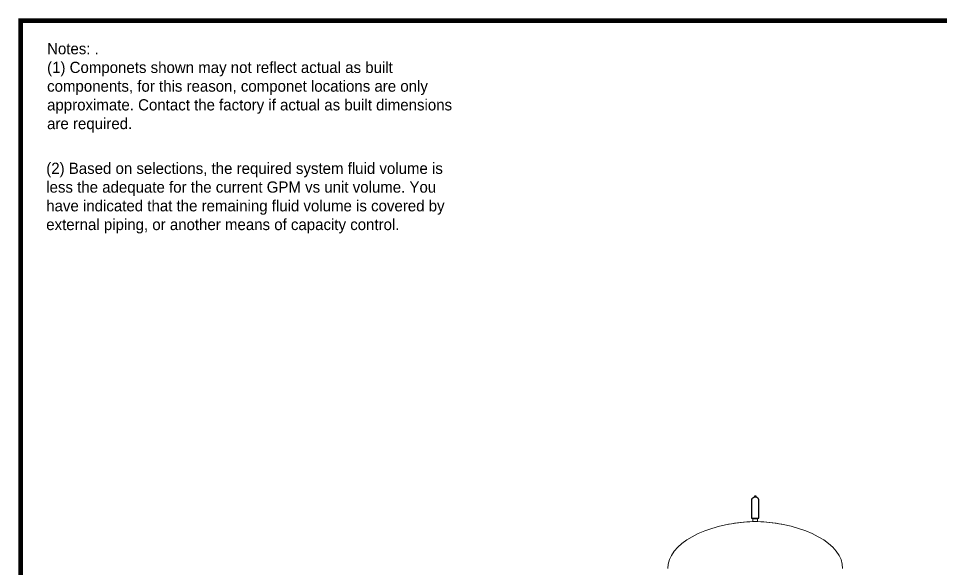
# Model space of a CAD drawing. Header units: inches. Extents: x 3739 to 4246, y 1221 to 1542.
# Drawn here: x 3746.8 to 4000.4, y 1386 to 1537.4 of the extents above; entities that cross this region are included whole.
import ezdxf

# ---------------------------------------------------------------- set-up
doc = ezdxf.new("R2010")
doc.units = ezdxf.units.IN
doc.header["$MEASUREMENT"] = 0
doc.header["$PDSIZE"] = -1
doc.layers.add('WCTANK', color=7, linetype='Continuous')
doc.layers.add('WFLAG', color=7, linetype='Continuous')

msp = doc.modelspace()

# ---------------------------------------------------------------- linework, layer by layer
at = {"color": 0, "linetype": 'Continuous', "lineweight": 20, "const_width": 1.2319}
msp.add_lwpolyline([(3747.4063, 1228.7897), (4240.1698, 1228.7897), (4240.1698, 1536.7669), (3747.4063, 1536.7669), (3747.4063, 1228.7897)], dxfattribs=at)
at = {"layer": 'WCTANK', "color": 0, "linetype": 'Continuous'}
for p, q in [((3948.4322, 1404.9065), (3948.4322, 1399.9065)), ((3948.4322, 1404.9065), (3948.4322, 1399.9065)), ((3950.4322, 1399.9065), (3950.4322, 1404.9065)), ((3950.4322, 1399.9065), (3950.4322, 1404.9065)), ((3948.4322, 1399.9065), (3950.4322, 1399.9065)), ((3948.4322, 1399.9065), (3950.4322, 1399.9065))]:
    msp.add_line(p, q, dxfattribs=at)
at = {"layer": 'WCTANK', "color": 0, "linetype": 'Continuous', "lineweight": 15}
for p, q in [((3949.9103, 1399.9065), (3948.9541, 1399.9065)), ((3949.9103, 1399.9065), (3948.9541, 1399.9065)), ((3950.0884, 1399.7065), (3948.7759, 1399.7065)), ((3948.7759, 1399.7065), (3950.0884, 1399.7065)), ((3950.0884, 1399.7065), (3948.7759, 1399.7065)), ((3948.7759, 1399.7065), (3950.0884, 1399.7065)), ((3948.876, 1399.8065), (3949.9884, 1399.8065)), ((3948.876, 1399.8065), (3949.9884, 1399.8065))]:
    msp.add_line(p, q, dxfattribs=at)
at = {"layer": 'WCTANK', "color": 0, "linetype": 'Continuous'}
msp.add_lwpolyline([(3949.288, 1406.0688), (3949.5764, 1406.0688), (3949.5764, 1405.6594), (3949.288, 1405.6594)], close=True, dxfattribs=at)
msp.add_lwpolyline([(3949.288, 1406.0688), (3949.5764, 1406.0688), (3949.5764, 1405.6594), (3949.288, 1405.6594)], close=True, dxfattribs=at)
at = {"layer": 'WCTANK', "color": 0, "linetype": 'Continuous', "lineweight": 15, "flags": 128}
for points in [[(3948.9541, 1399.9065), (3948.9346, 1399.9046), (3948.8541, 1399.8866)], [(3948.9541, 1399.9065), (3948.9346, 1399.9046), (3948.8541, 1399.8866)], [(3950.0103, 1399.8866), (3949.9298, 1399.9046), (3949.9103, 1399.9065)], [(3950.0103, 1399.8866), (3949.9298, 1399.9046), (3949.9103, 1399.9065)]]:
    msp.add_lwpolyline(points, dxfattribs=at)
at = {"layer": 'WCTANK', "color": 0, "linetype": 'Continuous', "lineweight": 15}
for centre, start, end in [((3948.8759, 1399.7065), 90, 180), ((3948.8759, 1399.7065), 90, 180), ((3949.9884, 1399.7065), 0, 90), ((3949.9884, 1399.7065), 0, 90)]:
    msp.add_arc(centre, 0.1, start, end, dxfattribs=at)
at = {"layer": 'WCTANK', "color": 0, "linetype": 'Continuous'}
msp.add_ellipse((3949.4322, 1404.9065), major_axis=(1, 0), ratio=0.75283657, start_param=0, end_param=3.14159265, dxfattribs=at)
msp.add_ellipse((3949.4322, 1404.9065), major_axis=(1, 0), ratio=0.75283657, start_param=0, end_param=3.14159265, dxfattribs=at)
at = {"layer": 'WCTANK', "color": 0, "linetype": 'Continuous', "lineweight": 15}
for major_axis, start_param, end_param in [((24, 0.7401), 1.58249424, 3.14159265), ((24, 0.7401), 1.58249424, 3.14159265), ((24, 0.7401), 1.58249424, 1.86608879), ((24, 0.7401), 1.58249424, 1.86608879), ((-24, 0.7401), 4.70069106, 4.75544626), ((-24, 0.7401), 4.70069106, 4.75544626), ((-24, 0.7401), 3.14159265, 4.70069106), ((-24, 0.7401), 4.41709652, 4.70069106), ((-24, 0.7401), 3.14159265, 4.70069106), ((-24, 0.7401), 4.41709652, 4.70069106)]:
    msp.add_ellipse((3949.4322, 1386.7753), major_axis=major_axis, ratio=0.50739213, start_param=start_param, end_param=end_param, dxfattribs=at)
for points in [[(3948.7759, 1399.7065), (3948.7759, 1398.9432)], [(3948.7759, 1399.7065), (3948.7759, 1398.9432)], [(3950.0884, 1398.9432), (3950.0884, 1399.7065)], [(3950.0884, 1398.9432), (3950.0884, 1399.7065)]]:
    msp.add_open_spline(points, degree=1, dxfattribs=at)
at = {"layer": 'WCTANK', "color": 0, "linetype": 'Continuous', "lineweight": 0}
msp.add_point((3949.4322, 1399.8065), dxfattribs=at)
msp.add_point((3949.4322, 1399.8065), dxfattribs=at)

# ---------------------------------------------------------------- texts
at = {"color": 0, "linetype": 'Continuous', "insert": (3754.6703, 1530.6128), "char_height": 3.0895679, "width": 116.432871, "attachment_point": 1}
msp.add_mtext('Notes: .\\P(1) Componets shown may not reflect actual as built components, for this reason, componet locations are only approximate. Contact the factory if actual as built dimensions are required.', dxfattribs=at)
at = {"layer": 'WFLAG', "color": 0, "linetype": 'Continuous', "insert": (3754.4355, 1502.8428), "char_height": 3.0895679, "width": 116.432871, "attachment_point": 1}
msp.add_mtext(' \\P(2) Based on selections, the required system fluid volume is less the adequate for the current GPM vs unit volume. You have indicated that the remaining fluid volume is covered by external piping, or another means of capacity control.', dxfattribs=at)

doc.saveas('drawing.dxf')
